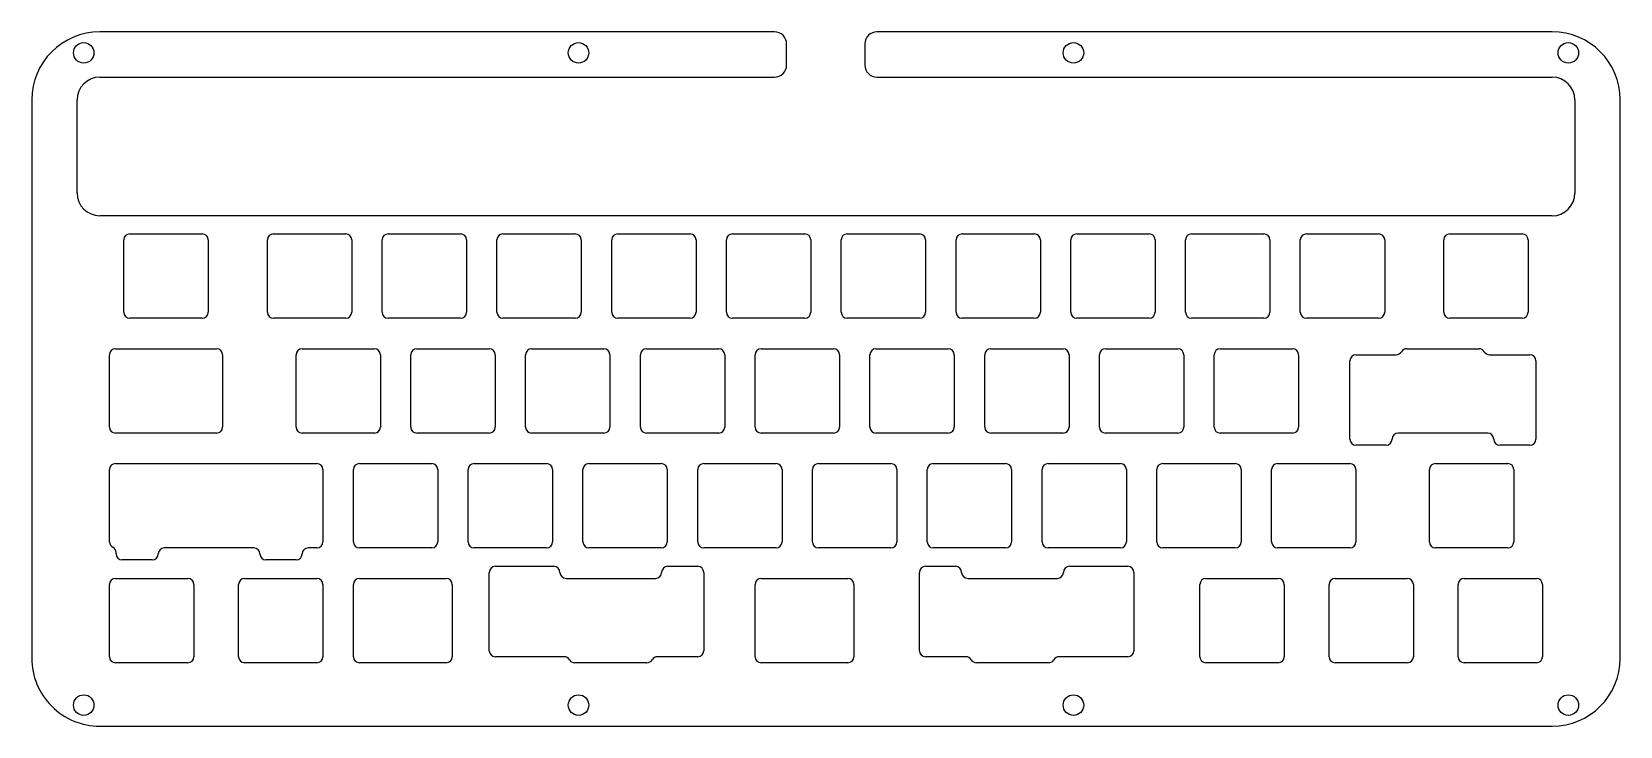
# Model space of a CAD drawing. Extents: x 14 to 277, y -119 to -4.
import ezdxf

# ---------------------------------------------------------------- set-up
doc = ezdxf.new("R2010")
doc.units = 0
doc.header["$MEASUREMENT"] = 0
doc.layers.get('0').update_dxf_attribs({"linetype": 'CONTINUOUS'})

msp = doc.modelspace()

# ---------------------------------------------------------------- linework, layer by layer
at = {"color": 0}
for p, q in [((137, -3.77), (25.02, -3.77)), ((266.06, -3.77), (154, -3.77)), ((139, -9.3), (139, -5.77)), ((152, -5.77), (152, -9.3)), ((25.03, -11.3), (137, -11.3)), ((154, -11.3), (266.06, -11.3)), ((13.72, -15.08), (13.72, -107.66)), ((21.24, -30.51), (21.24, -15.08)), ((269.84, -15.08), (269.84, -30.52)), ((277.37, -107.67), (277.37, -15.08)), ((266.06, -34.3), (25.02, -34.3)), ((29, -50.3), (29, -38.3)), ((30, -37.3), (42, -37.3)), ((43, -38.3), (43, -50.3)), ((52.82, -50.3), (52.82, -38.3)), ((53.82, -37.3), (65.82, -37.3)), ((66.82, -38.3), (66.82, -50.3)), ((71.87, -50.3), (71.87, -38.3)), ((72.87, -37.3), (84.87, -37.3)), ((85.87, -38.3), (85.87, -50.3)), ((90.92, -50.3), (90.92, -38.3)), ((91.92, -37.3), (103.92, -37.3)), ((104.92, -38.3), (104.92, -50.3)), ((109.97, -50.3), (109.97, -38.3)), ((110.97, -37.3), (122.97, -37.3)), ((123.97, -38.3), (123.97, -50.3)), ((129.02, -50.3), (129.02, -38.3)), ((130.02, -37.3), (142.02, -37.3)), ((143.02, -38.3), (143.02, -50.3)), ((148.07, -50.3), (148.07, -38.3)), ((149.07, -37.3), (161.07, -37.3)), ((162.07, -38.3), (162.07, -50.3)), ((167.12, -50.3), (167.12, -38.3)), ((168.12, -37.3), (180.12, -37.3)), ((181.12, -38.3), (181.12, -50.3)), ((186.17, -50.3), (186.17, -38.3)), ((187.17, -37.3), (199.17, -37.3)), ((200.17, -38.3), (200.17, -50.3)), ((205.22, -50.3), (205.22, -38.3)), ((206.22, -37.3), (218.22, -37.3)), ((219.22, -38.3), (219.22, -50.3)), ((224.27, -50.3), (224.27, -38.3)), ((225.27, -37.3), (237.27, -37.3)), ((238.27, -38.3), (238.27, -50.3)), ((248.08, -50.3), (248.08, -38.3)), ((249.08, -37.3), (261.08, -37.3)), ((262.08, -38.3), (262.08, -50.3)), ((42, -51.3), (30, -51.3)), ((65.82, -51.3), (53.82, -51.3)), ((84.87, -51.3), (72.87, -51.3)), ((103.92, -51.3), (91.92, -51.3)), ((122.97, -51.3), (110.97, -51.3)), ((142.02, -51.3), (130.02, -51.3)), ((161.07, -51.3), (149.07, -51.3)), ((180.12, -51.3), (168.12, -51.3)), ((199.17, -51.3), (187.17, -51.3)), ((218.22, -51.3), (206.22, -51.3)), ((237.27, -51.3), (225.27, -51.3)), ((261.08, -51.3), (249.08, -51.3)), ((26.62, -69.35), (26.62, -57.35)), ((27.62, -56.35), (44.39, -56.35)), ((45.39, -57.35), (45.39, -69.35)), ((57.58, -69.35), (57.58, -57.35)), ((58.58, -56.35), (70.58, -56.35)), ((71.58, -57.35), (71.58, -69.35)), ((76.63, -69.35), (76.63, -57.35)), ((77.63, -56.35), (89.63, -56.35)), ((90.63, -57.35), (90.63, -69.35)), ((95.68, -69.35), (95.68, -57.35)), ((96.68, -56.35), (108.68, -56.35)), ((109.68, -57.35), (109.68, -69.35)), ((114.73, -69.35), (114.73, -57.35)), ((115.73, -56.35), (127.73, -56.35)), ((128.73, -57.35), (128.73, -69.35)), ((133.78, -69.35), (133.78, -57.35)), ((134.78, -56.35), (146.78, -56.35)), ((147.78, -57.35), (147.78, -69.35)), ((152.83, -69.35), (152.83, -57.35)), ((153.83, -56.35), (165.83, -56.35)), ((166.83, -57.35), (166.83, -69.35)), ((171.88, -69.35), (171.88, -57.35)), ((172.88, -56.35), (184.88, -56.35)), ((185.88, -57.35), (185.88, -69.35)), ((190.93, -69.35), (190.93, -57.35)), ((191.93, -56.35), (203.93, -56.35)), ((204.93, -57.35), (204.93, -69.35)), ((209.98, -69.35), (209.98, -57.35)), ((210.98, -56.35), (222.98, -56.35)), ((223.98, -57.35), (223.98, -69.35)), ((233.5, -57.35), (240.2, -57.35)), ((241.94, -56.35), (253.94, -56.35)), ((255.67, -57.35), (262.37, -57.35)), ((232.5, -71.35), (232.5, -58.35)), ((263.37, -58.35), (263.37, -71.35)), ((44.39, -70.35), (27.62, -70.35)), ((70.58, -70.35), (58.58, -70.35)), ((89.63, -70.35), (77.63, -70.35)), ((108.68, -70.35), (96.68, -70.35)), ((127.73, -70.35), (115.73, -70.35)), ((146.78, -70.35), (134.78, -70.35)), ((165.83, -70.35), (153.83, -70.35)), ((184.88, -70.35), (172.88, -70.35)), ((203.93, -70.35), (191.93, -70.35)), ((222.98, -70.35), (210.98, -70.35)), ((255.37, -70.35), (240.5, -70.35)), ((238.5, -72.35), (233.5, -72.35)), ((262.37, -72.35), (257.37, -72.35)), ((26.62, -88.4), (26.62, -76.4)), ((27.62, -75.4), (61.05, -75.4)), ((62.05, -76.4), (62.05, -88.4)), ((67.1, -88.4), (67.1, -76.4)), ((68.1, -75.4), (80.1, -75.4)), ((81.1, -76.4), (81.1, -88.4)), ((86.15, -88.4), (86.15, -76.4)), ((87.15, -75.4), (99.15, -75.4)), ((100.15, -76.4), (100.15, -88.4)), ((105.2, -88.4), (105.2, -76.4)), ((106.2, -75.4), (118.2, -75.4)), ((119.2, -76.4), (119.2, -88.4)), ((124.25, -88.4), (124.25, -76.4)), ((125.25, -75.4), (137.25, -75.4)), ((138.25, -76.4), (138.25, -88.4)), ((143.3, -88.4), (143.3, -76.4)), ((144.3, -75.4), (156.3, -75.4)), ((157.3, -76.4), (157.3, -88.4)), ((162.35, -88.4), (162.35, -76.4)), ((163.35, -75.4), (175.35, -75.4)), ((176.35, -76.4), (176.35, -88.4)), ((181.4, -88.4), (181.4, -76.4)), ((182.4, -75.4), (194.4, -75.4)), ((195.4, -76.4), (195.4, -88.4)), ((200.45, -88.4), (200.45, -76.4)), ((201.45, -75.4), (213.45, -75.4)), ((214.45, -76.4), (214.45, -88.4)), ((219.5, -88.4), (219.5, -76.4)), ((220.5, -75.4), (232.5, -75.4)), ((233.5, -76.4), (233.5, -88.4)), ((245.7, -88.4), (245.7, -76.4)), ((246.7, -75.4), (258.7, -75.4)), ((259.7, -76.4), (259.7, -88.4)), ((50.59, -89.4), (35.71, -89.4)), ((61.05, -89.4), (59.59, -89.4)), ((80.1, -89.4), (68.1, -89.4)), ((99.15, -89.4), (87.15, -89.4)), ((118.2, -89.4), (106.2, -89.4)), ((137.25, -89.4), (125.25, -89.4)), ((156.3, -89.4), (144.3, -89.4)), ((175.35, -89.4), (163.35, -89.4)), ((194.4, -89.4), (182.4, -89.4)), ((213.45, -89.4), (201.45, -89.4)), ((232.5, -89.4), (220.5, -89.4)), ((258.7, -89.4), (246.7, -89.4)), ((27.71, -90.4), (27.71, -90.18)), ((33.71, -91.4), (28.71, -91.4)), ((57.59, -91.4), (52.59, -91.4)), ((27.62, -94.45), (39.62, -94.45)), ((49.05, -94.45), (61.05, -94.45)), ((68.1, -94.45), (82.49, -94.45)), ((89.66, -106.45), (89.66, -93.45)), ((90.66, -92.45), (100.39, -92.45)), ((102.39, -94.45), (117.26, -94.45)), ((119.26, -92.45), (124.26, -92.45)), ((125.26, -93.45), (125.26, -106.45)), ((134.78, -94.45), (149.16, -94.45)), ((161.06, -106.45), (161.06, -93.45)), ((162.06, -92.45), (167.06, -92.45)), ((169.06, -94.45), (183.94, -94.45)), ((185.94, -92.45), (195.66, -92.45)), ((196.66, -93.45), (196.66, -106.45)), ((208.6, -94.45), (220.6, -94.45)), ((230.03, -94.45), (242.03, -94.45)), ((251.46, -94.45), (263.46, -94.45)), ((26.62, -107.45), (26.62, -95.45)), ((40.62, -95.45), (40.62, -107.45)), ((48.05, -107.45), (48.05, -95.45)), ((62.05, -95.45), (62.05, -107.45)), ((67.1, -107.45), (67.1, -95.45)), ((83.49, -95.45), (83.49, -107.45)), ((133.78, -107.45), (133.78, -95.45)), ((150.16, -95.45), (150.16, -107.45)), ((207.6, -107.45), (207.6, -95.45)), ((221.6, -95.45), (221.6, -107.45)), ((229.03, -107.45), (229.03, -95.45)), ((243.03, -95.45), (243.03, -107.45)), ((250.46, -107.45), (250.46, -95.45)), ((264.46, -95.45), (264.46, -107.45)), ((102.09, -107.45), (90.66, -107.45)), ((124.26, -107.45), (117.56, -107.45)), ((168.77, -107.45), (162.06, -107.45)), ((195.66, -107.45), (184.23, -107.45)), ((39.62, -108.45), (27.62, -108.45)), ((61.05, -108.45), (49.05, -108.45)), ((82.49, -108.45), (68.1, -108.45)), ((115.82, -108.45), (103.82, -108.45)), ((149.16, -108.45), (134.78, -108.45)), ((182.5, -108.45), (170.5, -108.45)), ((220.6, -108.45), (208.6, -108.45)), ((242.03, -108.45), (230.03, -108.45)), ((263.46, -108.45), (251.46, -108.45)), ((25.02, -118.97), (266.06, -118.97))]:
    msp.add_line(p, q, dxfattribs=at)
msp.add_circle((22.34, -7.27), 1.7, dxfattribs=at)
at = {"linetype": 'Continuous'}
for centre in [(104.47, -7.27), (186.61, -7.27), (268.75, -7.27), (22.34, -115.47), (104.47, -115.47), (186.61, -115.47), (268.75, -115.47)]:
    msp.add_circle(centre, 1.7, dxfattribs=at)
at = {"color": 0}
for centre, radius, start, end in [((25.02, -15.08), 11.31, 90.0157, 179.9833), ((137, -5.77), 2, 359.9995, 89.9995), ((154, -5.77), 2, 89.9995, 179.9995), ((266.06, -15.08), 11.31, 0.0157, 90.0157), ((137, -9.3), 2, 269.9995, 359.9995), ((154, -9.3), 2, 179.9995, 269.9995), ((25.02, -15.08), 3.78, 89.9714, 179.9714), ((266.06, -15.08), 3.78, 0.0276, 89.9714), ((25.02, -30.51), 3.78, 179.9995, 269.9995), ((266.06, -30.52), 3.78, 269.9995, 359.9995), ((30, -38.3), 1, 90, 180), ((42, -38.3), 1, 0, 90), ((53.82, -38.3), 1, 90, 180), ((65.82, -38.3), 1, 0, 90), ((72.87, -38.3), 1, 90, 180), ((84.87, -38.3), 1, 0, 90), ((91.92, -38.3), 1, 90, 180), ((103.92, -38.3), 1, 0, 90), ((110.97, -38.3), 1, 90, 180), ((122.97, -38.3), 1, 0, 90), ((130.02, -38.3), 1, 90, 180), ((142.02, -38.3), 1, 0, 90), ((149.07, -38.3), 1, 90, 180), ((161.07, -38.3), 1, 0, 90), ((168.12, -38.3), 1, 90, 180), ((180.12, -38.3), 1, 0, 90), ((187.17, -38.3), 1, 90, 180), ((199.17, -38.3), 1, 0, 90), ((206.22, -38.3), 1, 90, 180), ((218.22, -38.3), 1, 0, 90), ((225.27, -38.3), 1, 90, 180), ((237.27, -38.3), 1, 0, 90), ((249.08, -38.3), 1, 90, 180), ((261.08, -38.3), 1, 0, 90), ((30, -50.3), 1, 180, 270), ((42, -50.3), 1, 270, 0), ((53.82, -50.3), 1, 180, 270), ((65.82, -50.3), 1, 270, 0), ((72.87, -50.3), 1, 180, 270), ((84.87, -50.3), 1, 270, 0), ((91.92, -50.3), 1, 180, 270), ((103.92, -50.3), 1, 270, 0), ((110.97, -50.3), 1, 180, 270), ((122.97, -50.3), 1, 270, 0), ((130.02, -50.3), 1, 180, 270), ((142.02, -50.3), 1, 270, 0), ((149.07, -50.3), 1, 180, 270), ((161.07, -50.3), 1, 270, 0), ((168.12, -50.3), 1, 180, 270), ((180.12, -50.3), 1, 270, 0), ((187.17, -50.3), 1, 180, 270), ((199.17, -50.3), 1, 270, 0), ((206.22, -50.3), 1, 180, 270), ((218.22, -50.3), 1, 270, 0), ((225.27, -50.3), 1, 180, 270), ((237.27, -50.3), 1, 270, 0), ((249.08, -50.3), 1, 180, 270), ((261.08, -50.3), 1, 270, 0), ((27.62, -57.35), 1, 90, 180), ((44.39, -57.35), 1, 0, 90), ((58.58, -57.35), 1, 90, 180), ((70.58, -57.35), 1, 0, 90), ((77.63, -57.35), 1, 90, 180), ((89.63, -57.35), 1, 0, 90), ((96.68, -57.35), 1, 90, 180), ((108.68, -57.35), 1, 0, 90), ((115.73, -57.35), 1, 90, 180), ((127.73, -57.35), 1, 0, 90), ((134.78, -57.35), 1, 90, 180), ((146.78, -57.35), 1, 0, 90), ((153.83, -57.35), 1, 90, 180), ((165.83, -57.35), 1, 0, 90), ((172.88, -57.35), 1, 90, 180), ((184.88, -57.35), 1, 0, 90), ((191.93, -57.35), 1, 90, 180), ((203.93, -57.35), 1, 0, 90), ((210.98, -57.35), 1, 90, 180), ((222.98, -57.35), 1, 0, 90), ((233.5, -58.35), 1, 90, 180), ((240.2, -56.35), 1, 270, 330), ((241.94, -57.35), 1, 90, 150), ((253.94, -57.35), 1, 30, 90), ((255.67, -56.35), 1, 210, 270), ((262.37, -58.35), 1, 0, 90), ((27.62, -69.35), 1, 180, 270), ((44.39, -69.35), 1, 270, 0), ((58.58, -69.35), 1, 180, 270), ((70.58, -69.35), 1, 270, 0), ((77.63, -69.35), 1, 180, 270), ((89.63, -69.35), 1, 270, 0), ((96.68, -69.35), 1, 180, 270), ((108.68, -69.35), 1, 270, 0), ((115.73, -69.35), 1, 180, 270), ((127.73, -69.35), 1, 270, 0), ((134.78, -69.35), 1, 180, 270), ((146.78, -69.35), 1, 270, 0), ((153.83, -69.35), 1, 180, 270), ((165.83, -69.35), 1, 270, 0), ((172.88, -69.35), 1, 180, 270), ((184.88, -69.35), 1, 270, 0), ((191.93, -69.35), 1, 180, 270), ((203.93, -69.35), 1, 270, 0), ((210.98, -69.35), 1, 180, 270), ((222.98, -69.35), 1, 270, 0), ((240.5, -71.35), 1, 90, 180), ((255.37, -71.35), 1, 0, 90), ((233.5, -71.35), 1, 180, 270), ((238.5, -71.35), 1, 270, 0), ((257.37, -71.35), 1, 180, 270), ((262.37, -71.35), 1, 270, 0), ((27.62, -76.4), 1, 90, 180), ((61.05, -76.4), 1, 0, 90), ((68.1, -76.4), 1, 90, 180), ((80.1, -76.4), 1, 0, 90), ((87.15, -76.4), 1, 90, 180), ((99.15, -76.4), 1, 0, 90), ((106.2, -76.4), 1, 90, 180), ((118.2, -76.4), 1, 0, 90), ((125.25, -76.4), 1, 90, 180), ((137.25, -76.4), 1, 0, 90), ((144.3, -76.4), 1, 90, 180), ((156.3, -76.4), 1, 0, 90), ((163.35, -76.4), 1, 90, 180), ((175.35, -76.4), 1, 0, 90), ((182.4, -76.4), 1, 90, 180), ((194.4, -76.4), 1, 0, 90), ((201.45, -76.4), 1, 90, 180), ((213.45, -76.4), 1, 0, 90), ((220.5, -76.4), 1, 90, 180), ((232.5, -76.4), 1, 0, 90), ((246.7, -76.4), 1, 90, 180), ((258.7, -76.4), 1, 0, 90), ((27.62, -88.4), 1, 180, 242.8385), ((26.71, -90.18), 1, 0, 62.8385), ((35.71, -90.4), 1, 90, 180), ((50.59, -90.4), 1, 0, 90), ((59.59, -90.4), 1, 90, 180), ((61.05, -88.4), 1, 270, 0), ((68.1, -88.4), 1, 180, 270), ((80.1, -88.4), 1, 270, 0), ((87.15, -88.4), 1, 180, 270), ((99.15, -88.4), 1, 270, 0), ((106.2, -88.4), 1, 180, 270), ((118.2, -88.4), 1, 270, 0), ((125.25, -88.4), 1, 180, 270), ((137.25, -88.4), 1, 270, 0), ((144.3, -88.4), 1, 180, 270), ((156.3, -88.4), 1, 270, 0), ((163.35, -88.4), 1, 180, 270), ((175.35, -88.4), 1, 270, 0), ((182.4, -88.4), 1, 180, 270), ((194.4, -88.4), 1, 270, 0), ((201.45, -88.4), 1, 180, 270), ((213.45, -88.4), 1, 270, 0), ((220.5, -88.4), 1, 180, 270), ((232.5, -88.4), 1, 270, 0), ((246.7, -88.4), 1, 180, 270), ((258.7, -88.4), 1, 270, 0), ((28.71, -90.4), 1, 180, 270), ((33.71, -90.4), 1, 270, 0), ((52.59, -90.4), 1, 180, 270), ((57.59, -90.4), 1, 270, 0), ((27.62, -95.45), 1, 90, 180), ((39.62, -95.45), 1, 0, 90), ((49.05, -95.45), 1, 90, 180), ((61.05, -95.45), 1, 0, 90), ((68.1, -95.45), 1, 90, 180), ((82.49, -95.45), 1, 0, 90), ((90.66, -93.45), 1, 90, 180), ((100.39, -93.45), 1, 0, 90), ((102.39, -93.45), 1, 180, 270), ((117.26, -93.45), 1, 270, 0), ((119.26, -93.45), 1, 90, 180), ((124.26, -93.45), 1, 0, 90), ((134.78, -95.45), 1, 90, 180), ((149.16, -95.45), 1, 0, 90), ((162.06, -93.45), 1, 90, 180), ((167.06, -93.45), 1, 0, 90), ((169.06, -93.45), 1, 180, 270), ((183.94, -93.45), 1, 270, 0), ((185.94, -93.45), 1, 90, 180), ((195.66, -93.45), 1, 0, 90), ((208.6, -95.45), 1, 90, 180), ((220.6, -95.45), 1, 0, 90), ((230.03, -95.45), 1, 90, 180), ((242.03, -95.45), 1, 0, 90), ((251.46, -95.45), 1, 90, 180), ((263.46, -95.45), 1, 0, 90), ((25.02, -107.67), 11.31, 179.9833, 269.9839), ((27.62, -107.45), 1, 180, 270), ((39.62, -107.45), 1, 270, 0), ((49.05, -107.45), 1, 180, 270), ((61.05, -107.45), 1, 270, 0), ((68.1, -107.45), 1, 180, 270), ((82.49, -107.45), 1, 270, 0), ((90.66, -106.45), 1, 180, 270), ((102.09, -108.45), 1, 30, 90), ((103.82, -107.45), 1, 210, 270), ((115.82, -107.45), 1, 270, 330), ((117.56, -108.45), 1, 90, 150), ((124.26, -106.45), 1, 270, 0), ((134.78, -107.45), 1, 180, 270), ((149.16, -107.45), 1, 270, 0), ((162.06, -106.45), 1, 180, 270), ((168.77, -108.45), 1, 30, 90), ((170.5, -107.45), 1, 210, 270), ((182.5, -107.45), 1, 270, 330), ((184.23, -108.45), 1, 90, 150), ((195.66, -106.45), 1, 270, 0), ((208.6, -107.45), 1, 180, 270), ((220.6, -107.45), 1, 270, 0), ((230.03, -107.45), 1, 180, 270), ((242.03, -107.45), 1, 270, 0), ((251.46, -107.45), 1, 180, 270), ((263.46, -107.45), 1, 270, 0), ((266.06, -107.67), 11.31, 269.9839, 359.9833)]:
    msp.add_arc(centre, radius, start, end, dxfattribs=at)

doc.saveas('drawing.dxf')
